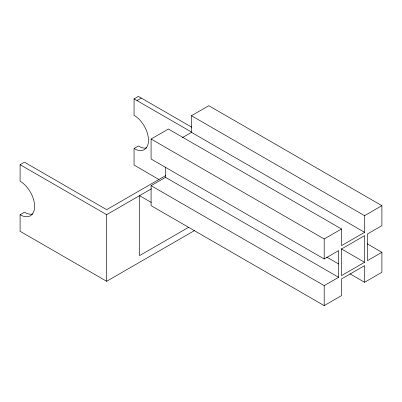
<?xml version="1.0" encoding="UTF-8"?>
<svg xmlns="http://www.w3.org/2000/svg" width="402" height="402" viewBox="0 0 402 402"><rect width="100%" height="100%" fill="white"/><g stroke="black" fill="none" stroke-linecap="round" stroke-linejoin="round"><path stroke-width="0.6" d="M194.558 230.537L106.656 281.289L20.1 231.291L20.1 214.758A20.537 11.859 60 0 0 34.622 206.372A20.537 11.859 60 0 0 20.1 181.222L20.1 164.689L24.427 162.187L106.656 209.663L165.815 175.508M158.951 179.538L134.062 165.031L134.062 148.494L136.64 149.835A20.401 11.779 60 0 0 148.444 141.63L148.258 137.182A20.401 11.779 60 0 0 135.253 116.042L134.062 115.424L134.062 98.892L138.394 96.39L191.814 127.233M134.062 98.892L136.971 100.57L141.298 98.068M134.062 148.494L138.394 145.996L140.966 147.338A20.401 11.779 60 0 0 146.725 147.871M364.589 282.289L364.589 265.632L341.509 278.958L341.509 295.616L324.198 305.61L151.087 205.663L151.087 185.674L324.198 285.621L338.625 277.29L338.625 250.637L324.198 258.968L151.087 159.021L151.087 139.032L168.398 129.037L341.509 228.984L341.509 245.642L364.589 232.316L364.589 215.658L381.9 205.663L381.9 225.653L367.473 233.979L367.473 260.632L381.9 252.305L381.9 272.295L364.589 282.289L349.946 273.832M182.352 137.64L191.478 132.369L191.478 115.716L208.789 105.721L381.9 205.663M20.1 214.758L24.427 212.261A20.537 11.859 60 0 0 32.753 214.035M151.087 185.674L165.513 177.347L338.625 277.29M20.1 164.689L106.656 214.658L151.448 188.799M188.774 227.215L139.544 255.637L139.544 195.668L151.303 202.457M151.087 139.032L324.198 238.979L341.509 228.984M364.589 262.3L341.509 275.626L341.509 248.974L364.589 235.647L364.589 262.3L341.253 248.828M191.478 115.716L364.589 215.658M136.971 100.57L191.302 131.936M191.478 132.369L364.589 232.316M367.247 243.843L381.9 252.305M326.685 257.074L338.625 263.963M324.198 238.979L324.198 258.968M324.198 285.621L324.198 305.61M165.513 167.051L165.513 177.347M106.656 214.658L106.656 281.289"/></g></svg>
